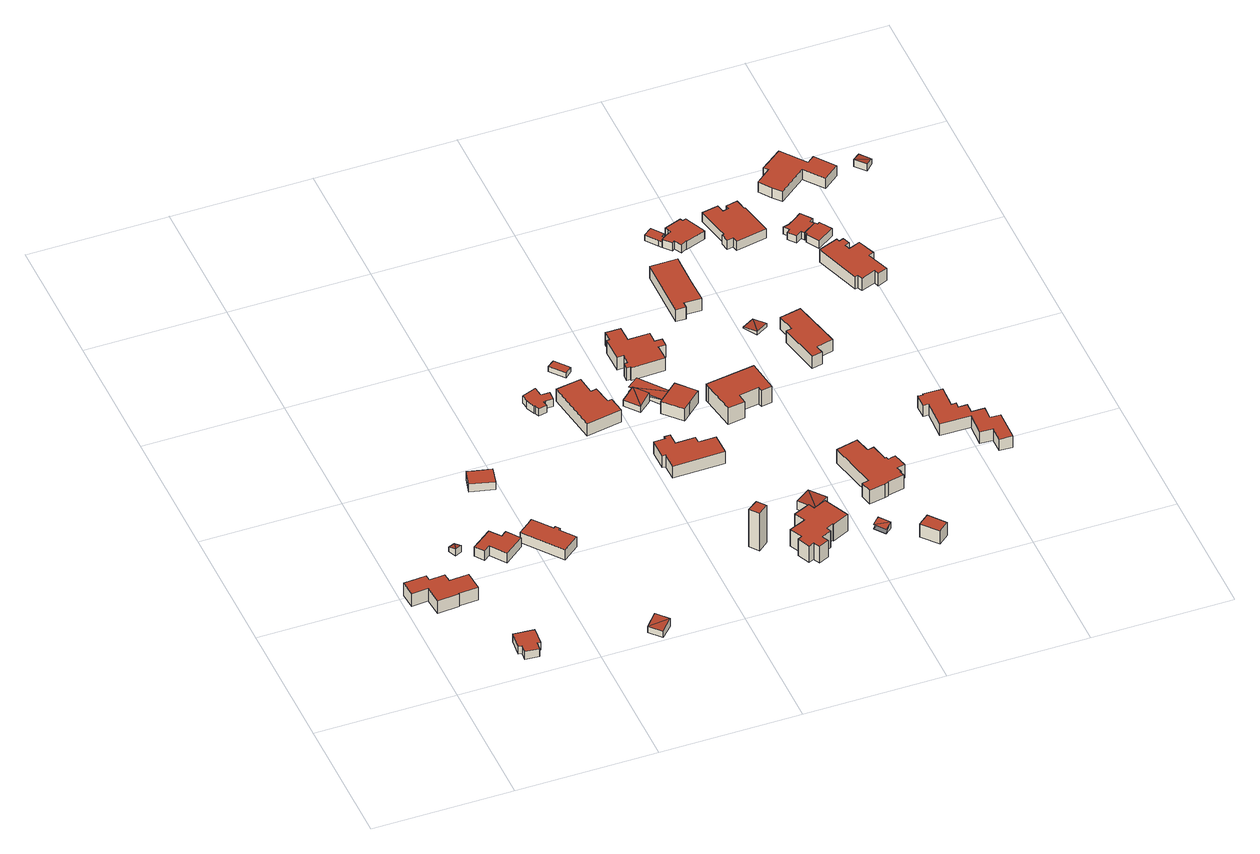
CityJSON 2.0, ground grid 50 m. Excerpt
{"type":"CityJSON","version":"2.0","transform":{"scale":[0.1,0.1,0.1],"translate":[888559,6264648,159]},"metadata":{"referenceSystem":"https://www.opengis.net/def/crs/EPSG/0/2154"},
"CityObjects":{
"building1":{"type":"Building","attributes":{"class":"Building"},"children":["building1-1"]},
"building1-1":{"type":"BuildingPart","parents":["building1"],"geometry":[{"type":"Solid","lod":"2.2","boundaries":[[[[0,1,2,3,4,5,6,7,8,9,10,11]],[[12,13,14,15,16,17,18,19,20,21,22,23]],[[23,22,10,11]],[[22,21,9,10]],[[21,20,8,9]],[[20,19,7,8]],[[19,18,6,7]],[[18,17,5,6]],[[17,16,4,5]],[[16,15,3,4]],[[15,14,2,3]],[[14,13,1,2]],[[13,12,0,1]],[[12,23,11,0]]]],"semantics":{"surfaces":[{"type":"GroundSurface"},{"type":"RoofSurface"},{"type":"WallSurface","on_footprint_edge":true}],"values":[[0,1,2,2,2,2,2,2,2,2,2,2,2,2]]}}]},
"building2":{"type":"Building","attributes":{"class":"Building"},"children":["building2-1"]},
"building2-1":{"type":"BuildingPart","parents":["building2"],"geometry":[{"type":"Solid","lod":"2.2","boundaries":[[[[24,25,26,27,28,29,30,31]],[[32,33,34,35,36,37,38,39]],[[39,38,30,31]],[[38,37,29,30]],[[37,36,28,29]],[[36,35,27,28]],[[35,34,26,27]],[[34,33,25,26]],[[33,32,24,25]],[[32,39,31,24]]]],"semantics":{"surfaces":[{"type":"GroundSurface"},{"type":"RoofSurface"},{"type":"WallSurface","on_footprint_edge":true}],"values":[[0,1,2,2,2,2,2,2,2,2]]}}]},
"building3":{"type":"Building","attributes":{"class":"Building"},"children":["building3-1"]},
"building3-1":{"type":"BuildingPart","parents":["building3"],"geometry":[{"type":"Solid","lod":"2.2","boundaries":[[[[40,41,42]],[[43,40,42]],[[44,45,46,47]],[[42,41,46,47]],[[41,40,45,46]],[[40,43,44,45]],[[43,42,47,44]]]],"semantics":{"surfaces":[{"type":"RoofSurface","rf_azimuth":103.08,"rf_slope":17.77},{"type":"GroundSurface"},{"type":"WallSurface","on_footprint_edge":true}],"values":[[0,0,1,2,2,2,2]]}}]},
"building4":{"type":"Building","attributes":{"class":"Building"},"children":["building4-1"]},
"building4-1":{"type":"BuildingPart","parents":["building4"],"geometry":[{"type":"Solid","lod":"2.2","boundaries":[[[[48,49,50,51,52,53,54,55]],[[56,57,58,59,60,61,62,63]],[[63,62,54,55]],[[62,61,53,54]],[[61,60,52,53]],[[60,59,51,52]],[[59,58,50,51]],[[58,57,49,50]],[[57,56,48,49]],[[56,63,55,48]]]],"semantics":{"surfaces":[{"type":"GroundSurface"},{"type":"RoofSurface"},{"type":"WallSurface","on_footprint_edge":true}],"values":[[0,1,2,2,2,2,2,2,2,2]]}}]},
"building5":{"type":"Building","attributes":{"class":"Building"},"children":["building5-1"]},
"building5-1":{"type":"BuildingPart","parents":["building5"],"geometry":[{"type":"Solid","lod":"2.2","boundaries":[[[[64,65,66,67,68,69,70,71,72,73]],[[74,75,76,77,78,79,80,81,82,83]],[[83,82,72,73]],[[82,81,71,72]],[[81,80,70,71]],[[80,79,69,70]],[[79,78,68,69]],[[78,77,67,68]],[[77,76,66,67]],[[76,75,65,66]],[[75,74,64,65]],[[74,83,73,64]]]],"semantics":{"surfaces":[{"type":"GroundSurface"},{"type":"RoofSurface"},{"type":"WallSurface","on_footprint_edge":true}],"values":[[0,1,2,2,2,2,2,2,2,2,2,2]]}}]},
"building6":{"type":"Building","attributes":{"class":"Building"},"children":["building6-1"]},
"building6-1":{"type":"BuildingPart","parents":["building6"],"geometry":[{"type":"Solid","lod":"2.2","boundaries":[[[[84,85,86,87,88]],[[89,90,91,92,93]],[[93,92,87,88]],[[92,91,86,87]],[[91,90,85,86]],[[90,89,84,85]],[[89,93,88,84]]]],"semantics":{"surfaces":[{"type":"GroundSurface"},{"type":"RoofSurface"},{"type":"WallSurface","on_footprint_edge":true}],"values":[[0,1,2,2,2,2,2]]}}]},
"building7":{"type":"Building","attributes":{"class":"Building"},"children":["building7-1"]},
"building7-1":{"type":"BuildingPart","parents":["building7"],"geometry":[{"type":"Solid","lod":"2.2","boundaries":[[[[94,95,96]],[[97,94,96]],[[98,99,100,101]],[[96,95,100,101]],[[95,94,99,100]],[[94,97,98,99]],[[97,96,101,98]]]],"semantics":{"surfaces":[{"type":"RoofSurface","rf_azimuth":220.23,"rf_slope":6.91},{"type":"GroundSurface"},{"type":"WallSurface","on_footprint_edge":true}],"values":[[0,0,1,2,2,2,2]]}}]},
"building8":{"type":"Building","attributes":{"class":"Building"},"children":["building8-1"]},
"building8-1":{"type":"BuildingPart","parents":["building8"],"geometry":[{"type":"Solid","lod":"2.2","boundaries":[[[[102,103,104,105,106,107,108,109,110,111,112,113,114]],[[115,116,117,118,119,120,121,122,123,124,125,126,127]],[[127,126,113,114]],[[126,125,112,113]],[[125,124,111,112]],[[124,123,110,111]],[[123,122,109,110]],[[122,121,108,109]],[[121,120,107,108]],[[120,119,106,107]],[[119,118,105,106]],[[118,117,104,105]],[[117,116,103,104]],[[116,115,102,103]],[[115,127,114,102]]]],"semantics":{"surfaces":[{"type":"GroundSurface"},{"type":"RoofSurface"},{"type":"WallSurface","on_footprint_edge":true}],"values":[[0,1,2,2,2,2,2,2,2,2,2,2,2,2,2]]}}]},
"building9":{"type":"Building","attributes":{"class":"Building"},"children":["building9-1"]},
"building9-1":{"type":"BuildingPart","parents":["building9"],"geometry":[{"type":"Solid","lod":"2.2","boundaries":[[[[128,129,130,131,132,133,134,135]],[[136,137,138,139,140,141,142,143]],[[143,142,134,135]],[[142,141,133,134]],[[141,140,132,133]],[[140,139,131,132]],[[139,138,130,131]],[[138,137,129,130]],[[137,136,128,129]],[[136,143,135,128]]]],"semantics":{"surfaces":[{"type":"GroundSurface"},{"type":"RoofSurface"},{"type":"WallSurface","on_footprint_edge":true}],"values":[[0,1,2,2,2,2,2,2,2,2]]}}]},
"building10":{"type":"Building","attributes":{"class":"Building"},"children":["building10-1"]},
"building10-1":{"type":"BuildingPart","parents":["building10"],"geometry":[{"type":"Solid","lod":"2.2","boundaries":[[[[144,145,146,147]],[[148,149,150,151]],[[151,150,146,147]],[[150,149,145,146]],[[149,148,144,145]],[[148,151,147,144]]]],"semantics":{"surfaces":[{"type":"GroundSurface"},{"type":"RoofSurface"},{"type":"WallSurface","on_footprint_edge":true}],"values":[[0,1,2,2,2,2]]}}]},
"building11":{"type":"Building","attributes":{"class":"Building"},"children":["building11-1"]},
"building11-1":{"type":"BuildingPart","parents":["building11"],"geometry":[{"type":"Solid","lod":"2.2","boundaries":[[[[152,153,154,155]],[[156,157,158,159]],[[159,158,154,155]],[[158,157,153,154]],[[157,156,152,153]],[[156,159,155,152]]]],"semantics":{"surfaces":[{"type":"GroundSurface"},{"type":"RoofSurface"},{"type":"WallSurface","on_footprint_edge":true}],"values":[[0,1,2,2,2,2]]}}]},
"building12":{"type":"Building","attributes":{"class":"Building"},"children":["building12-1"]},
"building12-1":{"type":"BuildingPart","parents":["building12"],"geometry":[{"type":"Solid","lod":"2.2","boundaries":[[[[160,161,162,163,164,165,166,167,168,169,170,171]],[[172,173,174,175,176,177,178,179,180,181,182,183]],[[183,182,170,171]],[[182,181,169,170]],[[181,180,168,169]],[[180,179,167,168]],[[179,178,166,167]],[[178,177,165,166]],[[177,176,164,165]],[[176,175,163,164]],[[175,174,162,163]],[[174,173,161,162]],[[173,172,160,161]],[[172,183,171,160]]]],"semantics":{"surfaces":[{"type":"GroundSurface"},{"type":"RoofSurface"},{"type":"WallSurface","on_footprint_edge":true}],"values":[[0,1,2,2,2,2,2,2,2,2,2,2,2,2]]}}]},
"building13":{"type":"Building","attributes":{"class":"Building"},"children":["building13-1"]},
"building13-1":{"type":"BuildingPart","parents":["building13"],"geometry":[{"type":"Solid","lod":"2.2","boundaries":[[[[184,185,186]],[[187,184,186]],[[188,189,190,191]],[[186,185,190,191]],[[185,184,189,190]],[[184,187,188,189]],[[187,186,191,188]]]],"semantics":{"surfaces":[{"type":"RoofSurface","rf_azimuth":219.08,"rf_slope":12.52},{"type":"GroundSurface"},{"type":"WallSurface","on_footprint_edge":true}],"values":[[0,0,1,2,2,2,2]]}}]},
"building14":{"type":"Building","attributes":{"class":"Building"},"children":["building14-1"]},
"building14-1":{"type":"BuildingPart","parents":["building14"],"geometry":[{"type":"MultiSurface","lod":"2.2","boundaries":[[[192,193,194]],[[195,192,194]],[[196,197,198,199]],[[194,193,198,199]],[[193,200,197,198]],[[200,196,197]],[[194,199,196]]],"semantics":{"surfaces":[{"type":"RoofSurface","rf_azimuth":215.76,"rf_slope":1.26},{"type":"GroundSurface"},{"type":"WallSurface","on_footprint_edge":true}],"values":[0,0,1,2,2,2,2]}}]},
"building15":{"type":"Building","attributes":{"class":"Building"},"children":["building15-1"]},
"building15-1":{"type":"BuildingPart","parents":["building15"],"geometry":[{"type":"Solid","lod":"2.2","boundaries":[[[[201,202,203,204,205,206,207,208,209,210,211,212,213,214,215,216,217,218,219]],[[220,221,222,223,224,225,226,227,228,229,230,231,232,233,234,235,236,237,238]],[[238,237,218,219]],[[237,236,217,218]],[[236,235,216,217]],[[235,234,215,216]],[[234,233,214,215]],[[233,232,213,214]],[[232,231,212,213]],[[231,230,211,212]],[[230,229,210,211]],[[229,228,209,210]],[[228,227,208,209]],[[227,226,207,208]],[[226,225,206,207]],[[225,224,205,206]],[[224,223,204,205]],[[223,222,203,204]],[[222,221,202,203]],[[221,220,201,202]],[[220,238,219,201]]]],"semantics":{"surfaces":[{"type":"GroundSurface"},{"type":"RoofSurface"},{"type":"WallSurface","on_footprint_edge":true}],"values":[[0,1,2,2,2,2,2,2,2,2,2,2,2,2,2,2,2,2,2,2,2]]}}]},
"building16":{"type":"Building","attributes":{"class":"Building"},"children":["building16-1"]},
"building16-1":{"type":"BuildingPart","parents":["building16"],"geometry":[{"type":"Solid","lod":"2.2","boundaries":[[[[239,240,241,242,243]],[[244,245,246,247,248]],[[248,247,242,243]],[[247,246,241,242]],[[246,245,240,241]],[[245,244,239,240]],[[244,248,243,239]]]],"semantics":{"surfaces":[{"type":"GroundSurface"},{"type":"RoofSurface"},{"type":"WallSurface","on_footprint_edge":true}],"values":[[0,1,2,2,2,2,2]]}}]},
"building17":{"type":"Building","attributes":{"class":"Building"},"children":["building17-1"]},
"building17-1":{"type":"BuildingPart","parents":["building17"],"geometry":[{"type":"Solid","lod":"2.2","boundaries":[[[[249,250,251]],[[252,251,250]],[[253,254,255,256]],[[252,250,255,256]],[[250,249,254,255]],[[249,251,253,254]],[[251,252,256,253]]]],"semantics":{"surfaces":[{"type":"RoofSurface","rf_azimuth":38.9,"rf_slope":6.26},{"type":"GroundSurface"},{"type":"WallSurface","on_footprint_edge":true}],"values":[[0,0,1,2,2,2,2]]}}]},
"building18":{"type":"Building","attributes":{"class":"Building"},"children":["building18-1"]},
"building18-1":{"type":"BuildingPart","parents":["building18"],"geometry":[{"type":"Solid","lod":"2.2","boundaries":[[[[257,258,259,260,261,262,263,264,265,266,267,268,269,270,271,272,273,274]],[[275,276,277,278,279,280,281,282,283,284,285,286,287,288,289,290,291,292]],[[292,291,273,274]],[[291,290,272,273]],[[290,289,271,272]],[[289,288,270,271]],[[288,287,269,270]],[[287,286,268,269]],[[286,285,267,268]],[[285,284,266,267]],[[284,283,265,266]],[[283,282,264,265]],[[282,281,263,264]],[[281,280,262,263]],[[280,279,261,262]],[[279,278,260,261]],[[278,277,259,260]],[[277,276,258,259]],[[276,275,257,258]],[[275,292,274,257]]]],"semantics":{"surfaces":[{"type":"GroundSurface"},{"type":"RoofSurface"},{"type":"WallSurface","on_footprint_edge":true}],"values":[[0,1,2,2,2,2,2,2,2,2,2,2,2,2,2,2,2,2,2,2]]}}]},
"building19":{"type":"Building","attributes":{"class":"Building"},"children":["building19-1"]},
"building19-1":{"type":"BuildingPart","parents":["building19"],"geometry":[{"type":"MultiSurface","lod":"2.2","boundaries":[[[293,294,295]],[[296,295,294]],[[297,298,299,300]],[[301,299,300]],[[301,293,298,299]],[[293,295,297,298]],[[295,300,297]]],"semantics":{"surfaces":[{"type":"RoofSurface","rf_azimuth":219.89,"rf_slope":16.26},{"type":"GroundSurface"},{"type":"WallSurface","on_footprint_edge":true}],"values":[0,0,1,2,2,2,2]}}]},
"building20":{"type":"Building","attributes":{"class":"Building"},"children":["building20-1"]},
"building20-1":{"type":"BuildingPart","parents":["building20"],"geometry":[{"type":"Solid","lod":"2.2","boundaries":[[[[302,303,304,305,306,307,308,309,310]],[[311,312,313,314,315,316,317,318,319]],[[319,318,309,310]],[[318,317,308,309]],[[317,316,307,308]],[[316,315,306,307]],[[315,314,305,306]],[[314,313,304,305]],[[313,312,303,304]],[[312,311,302,303]],[[311,319,310,302]]]],"semantics":{"surfaces":[{"type":"GroundSurface"},{"type":"RoofSurface"},{"type":"WallSurface","on_footprint_edge":true}],"values":[[0,1,2,2,2,2,2,2,2,2,2]]}}]},
"building21":{"type":"Building","attributes":{"class":"Building"},"children":["building21-1"]},
"building21-1":{"type":"BuildingPart","parents":["building21"],"geometry":[{"type":"Solid","lod":"2.2","boundaries":[[[[320,321,322,323,324]],[[325,326,327,328,329]],[[329,328,323,324]],[[328,327,322,323]],[[327,326,321,322]],[[326,325,320,321]],[[325,329,324,320]]]],"semantics":{"surfaces":[{"type":"GroundSurface"},{"type":"RoofSurface"},{"type":"WallSurface","on_footprint_edge":true}],"values":[[0,1,2,2,2,2,2]]}}]},
"building22":{"type":"Building","attributes":{"class":"Building"},"children":["building22-1"]},
"building22-1":{"type":"BuildingPart","parents":["building22"],"geometry":[{"type":"Solid","lod":"2.2","boundaries":[[[[330,331,332,333,334,335,336,337,338,339,340,341,342,343,344,345,346,347,348,349]],[[350,351,352,353,354,355,356,357,358,359,360,361,362,363,364,365,366,367,368,369]],[[369,368,348,349]],[[368,367,347,348]],[[367,366,346,347]],[[366,365,345,346]],[[365,364,344,345]],[[364,363,343,344]],[[363,362,342,343]],[[362,361,341,342]],[[361,360,340,341]],[[360,359,339,340]],[[359,358,338,339]],[[358,357,337,338]],[[357,356,336,337]],[[356,355,335,336]],[[355,354,334,335]],[[354,353,333,334]],[[353,352,332,333]],[[352,351,331,332]],[[351,350,330,331]],[[350,369,349,330]]]],"semantics":{"surfaces":[{"type":"GroundSurface"},{"type":"RoofSurface"},{"type":"WallSurface","on_footprint_edge":true}],"values":[[0,1,2,2,2,2,2,2,2,2,2,2,2,2,2,2,2,2,2,2,2,2]]}}]},
"building23":{"type":"Building","attributes":{"class":"Building"},"children":["building23-1"]},
"building23-1":{"type":"BuildingPart","parents":["building23"],"geometry":[{"type":"Solid","lod":"2.2","boundaries":[[[[370,371,372,373,374,375,376,377]],[[378,379,380,381,382,383,384,385]],[[385,384,376,377]],[[384,383,375,376]],[[383,382,374,375]],[[382,381,373,374]],[[381,380,372,373]],[[380,379,371,372]],[[379,378,370,371]],[[378,385,377,370]]]],"semantics":{"surfaces":[{"type":"GroundSurface"},{"type":"RoofSurface"},{"type":"WallSurface","on_footprint_edge":true}],"values":[[0,1,2,2,2,2,2,2,2,2]]}}]},
"building24":{"type":"Building","attributes":{"class":"Building"},"children":["building24-1"]},
"building24-1":{"type":"BuildingPart","parents":["building24"],"geometry":[{"type":"Solid","lod":"2.2","boundaries":[[[[386,387,388]],[[389,386,388]],[[390,391,392,393]],[[388,387,392,393]],[[387,386,391,392]],[[386,389,390,391]],[[389,388,393,390]]]],"semantics":{"surfaces":[{"type":"RoofSurface","rf_azimuth":123.81,"rf_slope":10.6},{"type":"GroundSurface"},{"type":"WallSurface","on_footprint_edge":true}],"values":[[0,0,1,2,2,2,2]]}}]},
"building25":{"type":"Building","attributes":{"class":"Building"},"children":["building25-1"]},
"building25-1":{"type":"BuildingPart","parents":["building25"],"geometry":[{"type":"Solid","lod":"2.2","boundaries":[[[[394,395,396,397,398,399,400]],[[401,402,403,404,405,406,407]],[[407,406,399,400]],[[406,405,398,399]],[[405,404,397,398]],[[404,403,396,397]],[[403,402,395,396]],[[402,401,394,395]],[[401,407,400,394]]]],"semantics":{"surfaces":[{"type":"GroundSurface"},{"type":"RoofSurface"},{"type":"WallSurface","on_footprint_edge":true}],"values":[[0,1,2,2,2,2,2,2,2]]}}]},
"building26":{"type":"Building","attributes":{"class":"Building"},"children":["building26-1"]},
"building26-1":{"type":"BuildingPart","parents":["building26"],"geometry":[{"type":"Solid","lod":"2.2","boundaries":[[[[408,409,410,411,412,413,414,415]],[[416,417,418,419,420,421,422,423]],[[423,422,414,415]],[[422,421,413,414]],[[421,420,412,413]],[[420,419,411,412]],[[419,418,410,411]],[[418,417,409,410]],[[417,416,408,409]],[[416,423,415,408]]]],"semantics":{"surfaces":[{"type":"GroundSurface"},{"type":"RoofSurface"},{"type":"WallSurface","on_footprint_edge":true}],"values":[[0,1,2,2,2,2,2,2,2,2]]}}]},
"building27":{"type":"Building","attributes":{"class":"Building"},"children":["building27-1"]},
"building27-1":{"type":"BuildingPart","parents":["building27"],"geometry":[{"type":"Solid","lod":"2.2","boundaries":[[[[424,425,426,427,428,429,430,431,432,433,434,435,436,437]],[[438,439,440,441,442,443,444,445,446,447,448,449,450,451]],[[451,450,436,437]],[[450,449,435,436]],[[449,448,434,435]],[[448,447,433,434]],[[447,446,432,433]],[[446,445,431,432]],[[445,444,430,431]],[[444,443,429,430]],[[443,442,428,429]],[[442,441,427,428]],[[441,440,426,427]],[[440,439,425,426]],[[439,438,424,425]],[[438,451,437,424]]]],"semantics":{"surfaces":[{"type":"GroundSurface"},{"type":"RoofSurface"},{"type":"WallSurface","on_footprint_edge":true}],"values":[[0,1,2,2,2,2,2,2,2,2,2,2,2,2,2,2]]}}]},
"building28":{"type":"Building","attributes":{"class":"Building"},"children":["building28-1"]},
"building28-1":{"type":"BuildingPart","parents":["building28"],"geometry":[{"type":"Solid","lod":"2.2","boundaries":[[[[452,453,454,455,456,457,458,459,460,461,462,463,464,465,466,467,468,469,470,471]],[[472,473,474,475,476,477,478,479,480,481,482,483,484,485,486,487,488,489,490,491]],[[491,490,470,471]],[[490,489,469,470]],[[489,488,468,469]],[[488,487,467,468]],[[487,486,466,467]],[[486,485,465,466]],[[485,484,464,465]],[[484,483,463,464]],[[483,482,462,463]],[[482,481,461,462]],[[481,480,460,461]],[[480,479,459,460]],[[479,478,458,459]],[[478,477,457,458]],[[477,476,456,457]],[[476,475,455,456]],[[475,474,454,455]],[[474,473,453,454]],[[473,472,452,453]],[[472,491,471,452]]]],"semantics":{"surfaces":[{"type":"GroundSurface"},{"type":"RoofSurface"},{"type":"WallSurface","on_footprint_edge":true}],"values":[[0,1,2,2,2,2,2,2,2,2,2,2,2,2,2,2,2,2,2,2,2,2]]}}]},
"building29":{"type":"Building","attributes":{"class":"Building"},"children":["building29-1"]},
"building29-1":{"type":"BuildingPart","parents":["building29"],"geometry":[{"type":"Solid","lod":"2.2","boundaries":[[[[492,493,494,495,496,497,498,499,500,501,502,503,504,505,506]],[[507,508,509,510,511,512,513,514,515,516,517,518,519,520,521]],[[521,520,505,506]],[[520,519,504,505]],[[519,518,503,504]],[[518,517,502,503]],[[517,516,501,502]],[[516,515,500,501]],[[515,514,499,500]],[[514,513,498,499]],[[513,512,497,498]],[[512,511,496,497]],[[511,510,495,496]],[[510,509,494,495]],[[509,508,493,494]],[[508,507,492,493]],[[507,521,506,492]]]],"semantics":{"surfaces":[{"type":"GroundSurface"},{"type":"RoofSurface"},{"type":"WallSurface","on_footprint_edge":true}],"values":[[0,1,2,2,2,2,2,2,2,2,2,2,2,2,2,2,2]]}}]},
"building30":{"type":"Building","attributes":{"class":"Building"},"children":["building30-1"]},
"building30-1":{"type":"BuildingPart","parents":["building30"],"geometry":[{"type":"Solid","lod":"2.2","boundaries":[[[[522,523,524,525,526,527,528,529,530,531,532,533]],[[534,535,536,537,538,539,540,541,542,543,544,545]],[[545,544,532,533]],[[544,543,531,532]],[[543,542,530,531]],[[542,541,529,530]],[[541,540,528,529]],[[540,539,527,528]],[[539,538,526,527]],[[538,537,525,526]],[[537,536,524,525]],[[536,535,523,524]],[[535,534,522,523]],[[534,545,533,522]]]],"semantics":{"surfaces":[{"type":"GroundSurface"},{"type":"RoofSurface"},{"type":"WallSurface","on_footprint_edge":true}],"values":[[0,1,2,2,2,2,2,2,2,2,2,2,2,2]]}}]},
"building31":{"type":"Building","attributes":{"class":"Building"},"children":["building31-1"]},
"building31-1":{"type":"BuildingPart","parents":["building31"],"geometry":[{"type":"Solid","lod":"2.2","boundaries":[[[[546,547,548,549,550,551,552,553,554,555,556,557,558,559,560,561]],[[562,563,564,565,566,567,568,569,570,571,572,573,574,575,576,577]],[[577,576,560,561]],[[576,575,559,560]],[[575,574,558,559]],[[574,573,557,558]],[[573,572,556,557]],[[572,571,555,556]],[[571,570,554,555]],[[570,569,553,554]],[[569,568,552,553]],[[568,567,551,552]],[[567,566,550,551]],[[566,565,549,550]],[[565,564,548,549]],[[564,563,547,548]],[[563,562,546,547]],[[562,577,561,546]]]],"semantics":{"surfaces":[{"type":"GroundSurface"},{"type":"RoofSurface"},{"type":"WallSurface","on_footprint_edge":true}],"values":[[0,1,2,2,2,2,2,2,2,2,2,2,2,2,2,2,2,2]]}}]},
"building32":{"type":"Building","attributes":{"class":"Building"},"children":["building32-1"]},
"building32-1":{"type":"BuildingPart","parents":["building32"],"geometry":[{"type":"Solid","lod":"2.2","boundaries":[[[[578,579,580,581,582,532,531,583]],[[584,585,586,587,588,589,590,591]],[[591,590,531,583]],[[590,589,532,531]],[[589,588,582,532]],[[588,587,581,582]],[[587,586,580,581]],[[586,585,579,580]],[[585,584,578,579]],[[584,591,583,578]]]],"semantics":{"surfaces":[{"type":"GroundSurface"},{"type":"RoofSurface"},{"type":"WallSurface","on_footprint_edge":true}],"values":[[0,1,2,2,2,2,2,2,2,2]]}}]},
"building33":{"type":"Building","attributes":{"class":"Building"},"children":["building33-1"]},
"building33-1":{"type":"BuildingPart","parents":["building33"],"geometry":[{"type":"Solid","lod":"2.2","boundaries":[[[[592,593,594,595,596,597,598,599,600,601,602]],[[603,604,605,606,607,608,609,610,611,612,613]],[[613,612,601,602]],[[612,611,600,601]],[[611,610,599,600]],[[610,609,598,599]],[[609,608,597,598]],[[608,607,596,597]],[[607,606,595,596]],[[606,605,594,595]],[[605,604,593,594]],[[604,603,592,593]],[[603,613,602,592]]]],"semantics":{"surfaces":[{"type":"GroundSurface"},{"type":"RoofSurface"},{"type":"WallSurface","on_footprint_edge":true}],"values":[[0,1,2,2,2,2,2,2,2,2,2,2,2]]}}]},
"building34":{"type":"Building","attributes":{"class":"Building"},"children":["building34-1"]},
"building34-1":{"type":"BuildingPart","parents":["building34"],"geometry":[{"type":"Solid","lod":"2.2","boundaries":[[[[614,615,616]],[[617,614,616]],[[618,619,620,621]],[[616,615,620,621]],[[615,614,619,620]],[[614,617,618,619]],[[617,616,621,618]]]],"semantics":{"surfaces":[{"type":"RoofSurface","rf_azimuth":39.91,"rf_slope":11.18},{"type":"GroundSurface"},{"type":"WallSurface","on_footprint_edge":true}],"values":[[0,0,1,2,2,2,2]]}}]}
},
"vertices":[
[144,465,38],[88,461,38],[86,483,38],[5,477,38],[10,418,38],[69,423,38],[75,355,38],[152,361,38],[152,364,38],[221,368,38],[216,439,38],[146,434,38],[144,465,92],[88,461,92],[86,483,92],[5,477,92],[10,418,92],[69,423,92],[75,355,92],[152,361,92],[152,364,92],[221,368,92],[216,439,92],[146,434,92],
[253,44,39],[302,39,39],[305,68,39],[317,67,39],[323,131,39],[249,138,39],[242,75,39],[256,73,39],[253,44,72],[302,39,72],[305,68,72],[317,67,72],[323,131,72],[249,138,72],[242,75,72],[256,73,72],
[256,663,26],[233,653,28],[245,625,37],[269,636,35],[269,636,7],[256,663,7],[233,653,7],[245,625,7],
[387,531,9],[457,585,9],[422,632,9],[402,616,9],[372,654,9],[300,600,9],[323,569,9],[346,586,9],[387,531,49],[457,585,49],[422,632,49],[402,616,49],[372,654,49],[300,600,49],[323,569,49],[346,586,49],
[462,608,8],[565,475,8],[624,520,8],[582,573,8],[590,578,8],[578,592,8],[571,587,8],[519,653,8],[500,637,8],[480,622,8],[462,608,52],[565,475,52],[624,520,52],[582,573,52],[590,578,52],[578,592,52],[571,587,52],[519,653,52],[500,637,52],[480,622,52],
[486,879,4],[500,941,4],[449,952,4],[416,961,4],[401,901,4],[486,879,38],[500,941,38],[449,952,38],[416,961,38],[401,901,38],
[681,47,36],[718,5,37],[760,48,44],[722,91,44],[722,91,11],[681,47,11],[718,5,11],[760,48,11],
[737,1135,27],[768,1142,27],[764,1160,27],[773,1162,27],[799,1162,27],[799,1196,27],[768,1196,27],[764,1232,27],[712,1213,27],[718,1185,27],[715,1185,27],[728,1152,27],[732,1152,27],[737,1135,58],[768,1142,58],[764,1160,58],[773,1162,58],[799,1162,58],[799,1196,58],[768,1196,58],[764,1232,58],[712,1213,58],[718,1185,58],[715,1185,58],[728,1152,58],[732,1152,58],
[964,1069,28],[949,1067,28],[937,1134,28],[916,1130,28],[907,1196,28],[817,1181,28],[846,987,28],[974,1010,28],[964,1069,79],[949,1067,79],[937,1134,79],[916,1130,79],[907,1196,79],[817,1181,79],[846,987,79],[974,1010,79],
[1174,338,13],[1137,311,13],[1162,279,13],[1198,308,13],[1174,338,173],[1137,311,173],[1162,279,173],[1198,308,173],
[910,1291,31],[870,1340,31],[845,1321,31],[886,1270,31],[910,1291,52],[870,1340,52],[845,1321,52],[886,1270,52],
[1016,833,24],[1016,758,24],[1028,758,24],[1028,700,24],[1212,703,24],[1211,780,24],[1149,779,24],[1148,803,24],[1078,801,24],[1077,844,24],[1057,843,24],[1057,834,24],[1016,833,74],[1016,758,74],[1028,758,74],[1028,700,74],[1212,703,74],[1211,780,74],[1149,779,74],[1148,803,74],[1078,801,74],[1077,844,74],[1057,843,74],[1057,834,74],
[1053,1109,71],[1007,1074,58],[1048,1025,58],[1092,1061,71],[1092,1061,32],[1053,1109,32],[1007,1074,32],[1048,1025,32],
[1048,1129,56],[1134,1021,56],[1169,1052,57],[1087,1159,57],[1087,1159,33],[1048,1129,33],[1134,1021,33],[1169,1052,33],[1048,1129,35],
[1361,350,17],[1302,324,17],[1321,285,17],[1261,260,17],[1282,214,17],[1267,207,17],[1287,162,17],[1307,172,17],[1319,148,17],[1355,165,17],[1343,189,17],[1379,206,17],[1372,222,17],[1398,234,17],[1400,231,17],[1460,258,17],[1452,274,17],[1417,349,17],[1371,328,17],[1361,350,88],[1302,324,88],[1321,285,88],[1261,260,88],[1282,214,88],[1267,207,88],[1287,162,88],[1307,172,88],[1319,148,88],[1355,165,88],[1343,189,88],[1379,206,88],[1372,222,88],[1398,234,88],[1400,231,88],[1460,258,88],[1452,274,88],[1417,349,88],[1371,328,88],
[1105,995,33],[1163,932,33],[1190,955,33],[1236,998,33],[1179,1061,33],[1105,995,85],[1163,932,85],[1190,955,85],[1236,998,85],[1179,1061,85],
[1344,410,59],[1388,357,59],[1401,456,51],[1445,401,51],[1401,456,24],[1344,410,24],[1388,357,24],[1445,401,24],
[1195,1317,29],[1118,1315,29],[1117,1373,29],[1063,1373,29],[1064,1336,29],[1054,1336,29],[1055,1247,29],[1077,1248,29],[1077,1211,29],[1065,1211,29],[1064,1188,29],[1077,1188,29],[1077,1184,29],[1197,1187,29],[1196,1245,29],[1222,1245,29],[1222,1276,29],[1195,1276,29],[1195,1317,83],[1118,1315,83],[1117,1373,83],[1063,1373,83],[1064,1336,83],[1054,1336,83],[1055,1247,83],[1077,1248,83],[1077,1211,83],[1065,1211,83],[1064,1188,83],[1077,1188,83],[1077,1184,83],[1197,1187,83],[1196,1245,83],[1222,1245,83],[1222,1276,83],[1195,1276,83],
[1560,245,55],[1536,226,46],[1589,208,55],[1566,189,46],[1589,208,27],[1560,245,27],[1536,226,27],[1566,189,27],[1536,226,28],
[1288,868,30],[1350,877,30],[1345,913,30],[1417,924,30],[1420,908,30],[1458,914,30],[1442,1029,30],[1266,1003,30],[1268,990,30],[1288,868,100],[1350,877,100],[1345,913,100],[1417,924,100],[1420,908,100],[1458,914,100],[1442,1029,100],[1266,1003,100],[1268,990,100],
[1743,105,30],[1697,162,30],[1672,142,30],[1659,132,30],[1708,75,30],[1743,105,87],[1697,162,87],[1672,142,87],[1659,132,87],[1708,75,87],
[1677,469,31],[1672,468,31],[1658,530,31],[1635,525,31],[1621,582,31],[1543,563,31],[1584,386,31],[1559,381,31],[1568,340,31],[1626,351,31],[1638,354,31],[1638,357,31],[1698,368,31],[1693,386,31],[1696,387,31],[1691,407,31],[1720,414,31],[1707,465,31],[1693,462,31],[1679,458,31],[1677,469,89],[1672,468,89],[1658,530,89],[1635,525,89],[1621,582,89],[1543,563,89],[1584,386,89],[1559,381,89],[1568,340,89],[1626,351,89],[1638,354,89],[1638,357,89],[1698,368,89],[1693,386,89],[1696,387,89],[1691,407,89],[1720,414,89],[1707,465,89],[1693,462,89],[1679,458,89],
[1420,1637,15],[1323,1636,15],[1322,1409,15],[1358,1409,15],[1358,1430,15],[1421,1429,15],[1419,1516,15],[1419,1591,15],[1420,1637,66],[1323,1636,66],[1322,1409,66],[1358,1409,66],[1358,1430,66],[1421,1429,66],[1419,1516,66],[1419,1591,66],
[1545,1296,47],[1502,1272,46],[1531,1224,57],[1574,1248,58],[1574,1248,42],[1545,1296,42],[1502,1272,42],[1531,1224,42],
[1419,1768,6],[1437,1781,6],[1428,1793,6],[1440,1802,6],[1409,1843,6],[1379,1821,6],[1409,1780,6],[1419,1768,31],[1437,1781,31],[1428,1793,31],[1440,1802,31],[1409,1843,31],[1379,1821,31],[1409,1780,31],
[1620,1246,20],[1634,1183,20],[1613,1178,20],[1645,1031,20],[1683,1039,20],[1676,1070,20],[1737,1084,20],[1696,1261,20],[1620,1246,70],[1634,1183,70],[1613,1178,70],[1645,1031,70],[1683,1039,70],[1676,1070,70],[1737,1084,70],[1696,1261,70],
[1458,1792,7],[1437,1781,7],[1419,1768,7],[1443,1739,7],[1452,1747,7],[1467,1719,7],[1488,1731,7],[1489,1729,7],[1561,1756,7],[1526,1832,7],[1514,1828,7],[1509,1837,7],[1448,1815,7],[1452,1805,7],[1458,1792,42],[1437,1781,42],[1419,1768,42],[1443,1739,42],[1452,1747,42],[1467,1719,42],[1488,1731,42],[1489,1729,42],[1561,1756,42],[1526,1832,42],[1514,1828,42],[1509,1837,42],[1448,1815,42],[1452,1805,42],
[2051,424,32],[2098,422,32],[2100,532,32],[2063,534,32],[2064,581,32],[2017,582,32],[2018,618,32],[1987,618,32],[1988,638,32],[1970,638,32],[1973,718,32],[1905,720,32],[1904,714,32],[1886,716,32],[1885,668,32],[1904,668,32],[1901,564,32],[2009,562,32],[2006,479,32],[2052,477,32],[2051,424,81],[2098,422,81],[2100,532,81],[2063,534,81],[2064,581,81],[2017,582,81],[2018,618,81],[1987,618,81],[1988,638,81],[1970,638,81],[1973,718,81],[1905,720,81],[1904,714,81],[1886,716,81],[1885,668,81],[1904,668,81],[1901,564,81],[2009,562,81],[2006,479,81],[2052,477,81],
[1711,1828,12],[1708,1842,12],[1667,1834,12],[1670,1819,12],[1648,1814,12],[1642,1843,12],[1584,1832,12],[1609,1709,12],[1602,1707,12],[1608,1676,12],[1630,1681,12],[1634,1661,12],[1745,1682,12],[1721,1802,12],[1716,1801,12],[1711,1828,50],[1708,1842,50],[1667,1834,50],[1670,1819,50],[1648,1814,50],[1642,1843,50],[1584,1832,50],[1609,1709,50],[1602,1707,50],[1608,1676,50],[1630,1681,50],[1634,1661,50],[1745,1682,50],[1721,1802,50],[1716,1801,50],
[1906,1680,13],[1877,1719,13],[1850,1699,13],[1826,1683,13],[1803,1677,13],[1817,1659,13],[1805,1648,13],[1827,1621,13],[1848,1636,13],[1856,1625,13],[1904,1657,13],[1894,1670,13],[1906,1680,43],[1877,1719,43],[1850,1699,43],[1826,1683,43],[1803,1677,43],[1817,1659,43],[1805,1648,43],[1827,1621,43],[1848,1636,43],[1856,1625,43],[1904,1657,43],[1894,1670,43],
[1936,1327,14],[1988,1347,14],[1994,1329,14],[2028,1343,14],[1998,1423,14],[2017,1429,14],[1993,1493,14],[1952,1476,14],[1945,1495,14],[1962,1501,14],[1952,1528,14],[1935,1522,14],[1931,1534,14],[1862,1507,14],[1919,1342,14],[1928,1345,14],[1936,1327,67],[1988,1347,67],[1994,1329,67],[2028,1343,67],[1998,1423,67],[2017,1429,67],[1993,1493,67],[1952,1476,67],[1945,1495,67],[1962,1501,67],[1952,1528,67],[1935,1522,67],[1931,1534,67],[1862,1507,67],[1919,1342,67],[1928,1345,67],
[1857,1614,13],[1884,1570,13],[1946,1610,13],[1918,1654,13],[1910,1648,13],[1861,1617,13],[1857,1614,45],[1884,1570,45],[1946,1610,45],[1918,1654,45],[1910,1648,45],[1904,1657,45],[1856,1625,45],[1861,1617,45],
[1923,2016,9],[1846,1958,9],[1858,1944,9],[1805,1902,9],[1837,1858,9],[1861,1830,9],[1959,1905,9],[2014,1836,9],[2069,1880,9],[2016,1950,9],[1990,1930,9],[1923,2016,52],[1846,1958,52],[1858,1944,52],[1805,1902,52],[1837,1858,52],[1861,1830,52],[1959,1905,52],[2014,1836,52],[2069,1880,52],[2016,1950,52],[1990,1930,52],
[2196,1891,31],[2165,1927,32],[2137,1902,39],[2169,1866,39],[2169,1866,8],[2196,1891,8],[2165,1927,8],[2137,1902,8]
]}
